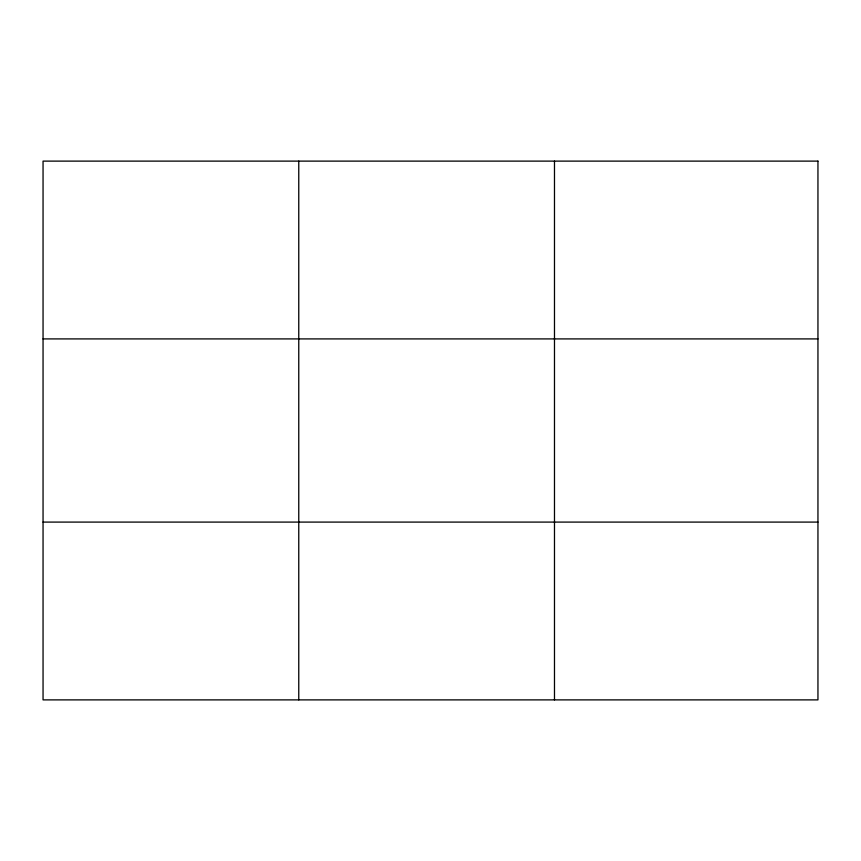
<?xml version="1.0" encoding="UTF-8"?>
<svg xmlns="http://www.w3.org/2000/svg" width="861" height="861" viewBox="0 0 861 861"><rect width="100%" height="100%" fill="white"/><g stroke="black" fill="none" stroke-linecap="round" stroke-linejoin="round"><path stroke-width="1.29" d="M298.767 161.115L298.767 699.885M554.484 161.115L554.484 699.885M43.05 338.911L817.95 338.911M43.05 522.089L817.95 522.089M817.95 161.115L817.95 699.885L43.05 699.885L43.05 161.115L817.95 161.115"/></g></svg>
